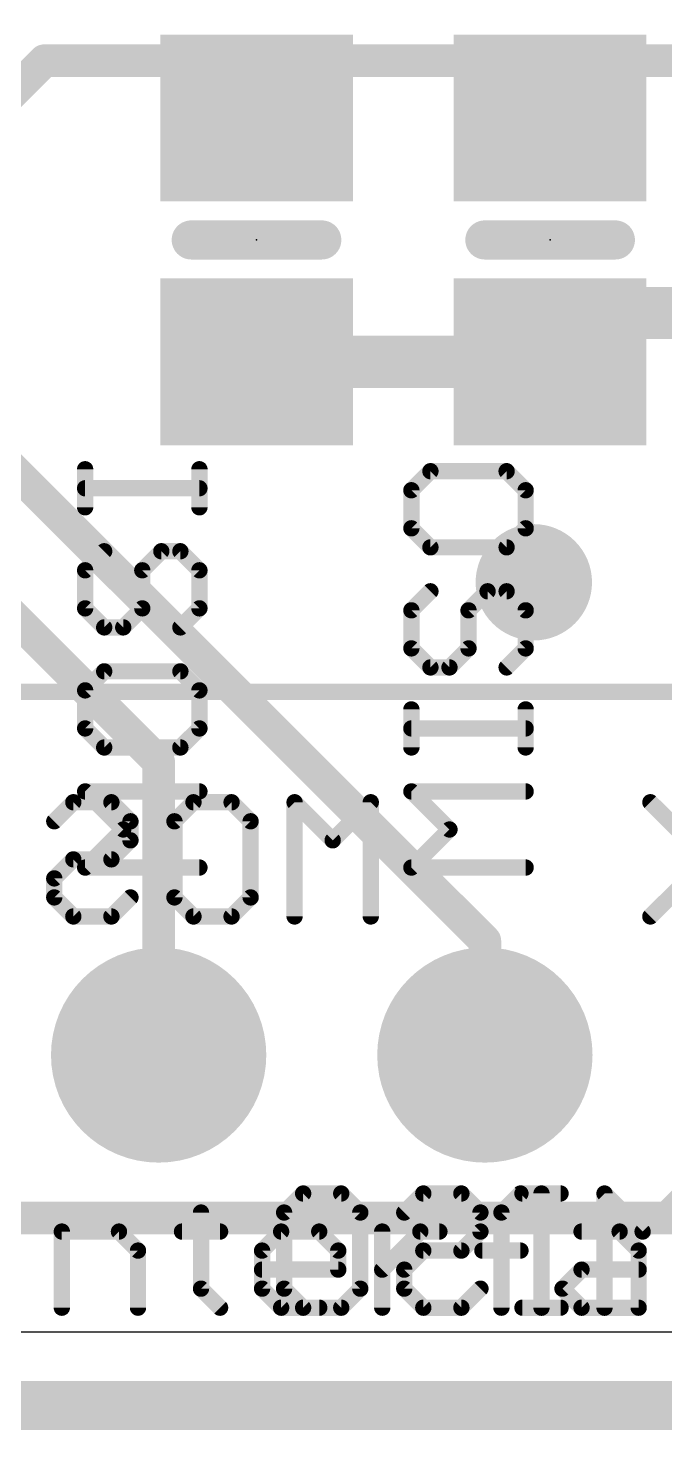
# Model space of a CAD drawing. Extents: x -0.6 to 62.7, y -0.8 to 53.6.
# Drawn here: x 41.4 to 46.36, y -0.76 to 10.16 of the extents above; entities that cross this region are included whole.
import ezdxf

# ---------------------------------------------------------------- set-up
doc = ezdxf.new("R2010")
doc.units = 0
for name, color, linetype in [('1', 12, 'CONTINUOUS'), ('16', 132, 'CONTINUOUS'), ('17', 110, 'CONTINUOUS'), ('18', 110, 'CONTINUOUS'), ('20', 53, 'CONTINUOUS'), ('21', 40, 'CONTINUOUS'), ('22', 6, 'CONTINUOUS'), ('23', 40, 'CONTINUOUS')]:
    doc.layers.add(name, color=color, linetype=linetype)

# ---------------------------------------------------------------- blocks, each defined once
blk = doc.blocks.new('RECT')
blk.add_solid([(-0.5, -0.5), (0.5, -0.5), (-0.5, 0.5), (0.5, 0.5)])
blk = doc.blocks.new('ROUNDP')
at = {"const_width": 0.5}
blk.add_lwpolyline([(0, -0.25, 1), (0, 0.25, 1), (0, -0.25)], format="xyb", dxfattribs=at)
blk = doc.blocks.new('ROUNDV')
at = {"const_width": 0.5}
blk.add_lwpolyline([(0, -0.25, 1), (0, 0.25, 1), (0, -0.25)], format="xyb", dxfattribs=at)

msp = doc.modelspace()

# ---------------------------------------------------------------- linework, layer by layer
at = {"layer": '1'}
for points, const_width in [([(44.958, 3.048), (37.973, 10.033)], 0.254), ([(42.418, 4.445), (37.465, 9.398)], 0.254), ([(45.466, 7.559), (45.847, 7.94)], 0.4064), ([(45.847, 7.94), (46.99, 7.94)], 0.4064), ([(43.18, 7.559), (45.466, 7.559)], 0.4064), ([(42.418, 2.159), (42.418, 4.445)], 0.254), ([(44.958, 2.159), (44.958, 3.048)], 0.254), ([(36.703, 0.889), (51.562, 0.889)], 0.254), ([(-0.508, -0.508), (62.611, -0.508)], 0.254)]:
    msp.add_lwpolyline(points, dxfattribs=dict(at, const_width=const_width))
for points, const_width in [([(45.847, 8.0416, 1), (45.847, 7.8384)], 0.2032), ([(45.9188, 7.8682, 1), (45.7752, 8.0118)], 0.2032), ([(43.18, 7.6606, 1), (43.18, 7.4574)], 0.2032), ([(45.466, 7.4574, 1), (45.466, 7.6606)], 0.2032), ([(45.3942, 7.6308, 1), (45.5378, 7.4872)], 0.2032), ([(42.4815, 4.445, 1), (42.3545, 4.445)], 0.127), ([(42.3731, 4.4001, 1), (42.4629, 4.4899)], 0.127), ([(45.0215, 3.048, 1), (44.8945, 3.048)], 0.127), ([(44.9131, 3.0031, 1), (45.0029, 3.0929)], 0.127), ([(42.3545, 2.159, 1), (42.4815, 2.159)], 0.127), ([(44.8945, 2.159, 1), (45.0215, 2.159)], 0.127)]:
    msp.add_lwpolyline(points, format="xyb", dxfattribs=dict(at, const_width=const_width))
at = {"layer": '16', "const_width": 0.254}
for points in [[(39.878, 8.255), (41.529, 9.906)], [(41.529, 9.906), (48.514, 9.906)], [(-0.508, -0.635), (62.611, -0.635)]]:
    msp.add_lwpolyline(points, dxfattribs=at)
at = {"layer": '16', "const_width": 0.127}
for points in [[(41.529, 9.9695, 1), (41.529, 9.8425)], [(41.5739, 9.8611, 1), (41.4841, 9.9509)]]:
    msp.add_lwpolyline(points, format="xyb", dxfattribs=at)
at = {"layer": '20'}
msp.add_line((59.69, 0), (2.54, 0), dxfattribs=at)
at = {"layer": '21'}
for points, const_width in [([(42.672, 8.509), (43.688, 8.509)], 0.3048), ([(44.958, 8.509), (45.974, 8.509)], 0.3048), ([(41.8457, 6.4261), (41.8457, 6.7226)], 0.127), ([(42.7355, 6.4261), (42.7355, 6.7226)], 0.127), ([(44.534, 6.7074), (44.3857, 6.5591)], 0.127), ([(45.1272, 6.7074), (44.534, 6.7074)], 0.127), ([(45.2755, 6.5591), (45.1272, 6.7074)], 0.127), ([(42.7355, 6.5743), (41.8457, 6.5743)], 0.127), ([(44.3857, 6.5591), (44.3857, 6.2625)], 0.127), ([(45.2755, 6.2625), (45.2755, 6.5591)], 0.127), ([(44.3857, 6.2625), (44.534, 6.1142)], 0.127), ([(45.1272, 6.1142), (45.2755, 6.2625)], 0.127), ([(41.994, 6.0837), (41.8457, 5.9354)], 0.127), ([(42.2906, 5.9354), (42.4389, 6.0837)], 0.127), ([(42.4389, 6.0837), (42.5872, 6.0837)], 0.127), ([(42.5872, 6.0837), (42.7355, 5.9354)], 0.127), ([(44.534, 6.1142), (45.1272, 6.1142)], 0.127), ([(41.8457, 5.9354), (41.8457, 5.6388)], 0.127), ([(42.2906, 5.6388), (42.2906, 5.9354)], 0.127), ([(42.7355, 5.9354), (42.7355, 5.6388)], 0.127), ([(44.534, 5.7719), (44.3857, 5.6236)], 0.127), ([(44.8306, 5.6236), (44.9789, 5.7719)], 0.127), ([(44.9789, 5.7719), (45.1272, 5.7719)], 0.127), ([(45.1272, 5.7719), (45.2755, 5.6236)], 0.127), ([(41.8457, 5.6388), (41.994, 5.4905)], 0.127), ([(42.1423, 5.4905), (42.2906, 5.6388)], 0.127), ([(42.7355, 5.6388), (42.5872, 5.4905)], 0.127), ([(44.3857, 5.6236), (44.3857, 5.327)], 0.127), ([(44.8306, 5.327), (44.8306, 5.6236)], 0.127), ([(45.2755, 5.6236), (45.2755, 5.327)], 0.127), ([(41.994, 5.4905), (42.1423, 5.4905)], 0.127), ([(44.3857, 5.327), (44.534, 5.1787)], 0.127), ([(44.6823, 5.1787), (44.8306, 5.327)], 0.127), ([(45.2755, 5.327), (45.1272, 5.1787)], 0.127), ([(41.994, 5.1482), (41.8457, 4.9999)], 0.127), ([(42.5872, 5.1482), (41.994, 5.1482)], 0.127), ([(42.7355, 4.9999), (42.5872, 5.1482)], 0.127), ([(44.534, 5.1787), (44.6823, 5.1787)], 0.127), ([(41.8457, 4.9999), (41.8457, 4.7033)], 0.127), ([(42.7355, 4.7033), (42.7355, 4.9999)], 0.127), ([(44.3857, 4.555), (44.3857, 4.8516)], 0.127), ([(45.2755, 4.555), (45.2755, 4.8516)], 0.127), ([(41.8457, 4.7033), (41.994, 4.555)], 0.127), ([(42.5872, 4.555), (42.7355, 4.7033)], 0.127), ([(45.2755, 4.7033), (44.3857, 4.7033)], 0.127), ([(41.994, 4.555), (42.5872, 4.555)], 0.127), ([(42.1423, 3.9161), (41.8457, 4.2127)], 0.127), ([(41.8457, 4.2127), (42.7355, 4.2127)], 0.127), ([(44.6823, 3.9161), (44.3857, 4.2127)], 0.127), ([(44.3857, 4.2127), (45.2755, 4.2127)], 0.127), ([(41.8457, 3.6195), (42.1423, 3.9161)], 0.127), ([(44.3857, 3.6195), (44.6823, 3.9161)], 0.127), ([(42.7355, 3.6195), (41.8457, 3.6195)], 0.127), ([(45.2755, 3.6195), (44.3857, 3.6195)], 0.127), ([(45.0868, 0.932), (45.2351, 1.0803)], 0.127), ([(42.748, 0.932), (42.748, 0.3388)], 0.127), ([(45.0868, 0.1905), (45.0868, 0.932)], 0.127), ([(41.6642, 0.1905), (41.6642, 0.7837)], 0.127), ([(41.6642, 0.7837), (42.1091, 0.7837)], 0.127), ([(42.1091, 0.7837), (42.2573, 0.6354)], 0.127), ([(42.5997, 0.7837), (42.8963, 0.7837)], 0.127), ([(43.2234, 0.6354), (43.3717, 0.7837)], 0.127), ([(43.3717, 0.7837), (43.6683, 0.7837)], 0.127), ([(43.6683, 0.7837), (43.8165, 0.6354)], 0.127), ([(44.1589, 0.1905), (44.1589, 0.7837)], 0.127), ([(44.1589, 0.4871), (44.4555, 0.7837)], 0.127), ([(44.4555, 0.7837), (44.6038, 0.7837)], 0.127), ([(45.7105, 0.7837), (46.007, 0.7837)], 0.127), ([(46.007, 0.7837), (46.1553, 0.6354)], 0.127), ([(42.2573, 0.6354), (42.2573, 0.1905)], 0.127), ([(43.2234, 0.3388), (43.2234, 0.6354)], 0.127), ([(43.8165, 0.6354), (43.8165, 0.4871)], 0.127), ([(44.9385, 0.6354), (45.2351, 0.6354)], 0.127), ([(46.1553, 0.6354), (46.1553, 0.1905)], 0.127), ([(43.8165, 0.4871), (43.2234, 0.4871)], 0.127), ([(45.5622, 0.3388), (45.7105, 0.4871)], 0.127), ([(45.7105, 0.4871), (46.1553, 0.4871)], 0.127), ([(42.748, 0.3388), (42.8963, 0.1905)], 0.127), ([(43.3717, 0.1905), (43.2234, 0.3388)], 0.127), ([(45.7105, 0.1905), (45.5622, 0.3388)], 0.127), ([(43.6683, 0.1905), (43.3717, 0.1905)], 0.127), ([(46.1553, 0.1905), (45.7105, 0.1905)], 0.127)]:
    msp.add_lwpolyline(points, dxfattribs=dict(at, const_width=const_width))
for points, const_width in [([(42.672, 8.5852, 1), (42.672, 8.4328)], 0.1524), ([(43.688, 8.4328, 1), (43.688, 8.5852)], 0.1524), ([(44.958, 8.5852, 1), (44.958, 8.4328)], 0.1524), ([(45.974, 8.4328, 1), (45.974, 8.5852)], 0.1524), ([(41.8775, 6.7226, 1), (41.814, 6.7226)], 0.0635), ([(42.7673, 6.7226, 1), (42.7037, 6.7226)], 0.0635), ([(44.534, 6.7391, 1), (44.534, 6.6756)], 0.0635), ([(44.5565, 6.6849, 1), (44.5116, 6.7298)], 0.0635), ([(45.1497, 6.7298, 1), (45.1048, 6.6849)], 0.0635), ([(45.1272, 6.6756, 1), (45.1272, 6.7391)], 0.0635), ([(41.8457, 6.6061, 1), (41.8457, 6.5426)], 0.0635), ([(42.7355, 6.5426, 1), (42.7355, 6.6061)], 0.0635), ([(44.4175, 6.5591, 1), (44.354, 6.5591)], 0.0635), ([(44.3633, 6.5815, 1), (44.4082, 6.5366)], 0.0635), ([(45.3073, 6.5591, 1), (45.2437, 6.5591)], 0.0635), ([(45.253, 6.5366, 1), (45.298, 6.5815)], 0.0635), ([(41.814, 6.4261, 1), (41.8775, 6.4261)], 0.0635), ([(42.7037, 6.4261, 1), (42.7673, 6.4261)], 0.0635), ([(44.354, 6.2625, 1), (44.4175, 6.2625)], 0.0635), ([(44.4082, 6.285, 1), (44.3633, 6.2401)], 0.0635), ([(45.2437, 6.2625, 1), (45.3073, 6.2625)], 0.0635), ([(45.298, 6.2401, 1), (45.253, 6.285)], 0.0635), ([(42.0165, 6.0613, 1), (41.9716, 6.1062)], 0.0635), ([(42.4389, 6.1155, 1), (42.4389, 6.052)], 0.0635), ([(42.4614, 6.0613, 1), (42.4165, 6.1062)], 0.0635), ([(42.6097, 6.1062, 1), (42.5648, 6.0613)], 0.0635), ([(42.5872, 6.052, 1), (42.5872, 6.1155)], 0.0635), ([(44.534, 6.146, 1), (44.534, 6.0825)], 0.0635), ([(44.5116, 6.0918, 1), (44.5565, 6.1367)], 0.0635), ([(45.1048, 6.1367, 1), (45.1497, 6.0918)], 0.0635), ([(45.1272, 6.0825, 1), (45.1272, 6.146)], 0.0635), ([(41.8775, 5.9354, 1), (41.814, 5.9354)], 0.0635), ([(41.8233, 5.9579, 1), (41.8682, 5.913)], 0.0635), ([(42.3224, 5.9354, 1), (42.2589, 5.9354)], 0.0635), ([(42.2682, 5.9579, 1), (42.3131, 5.913)], 0.0635), ([(42.7673, 5.9354, 1), (42.7037, 5.9354)], 0.0635), ([(42.713, 5.913, 1), (42.758, 5.9579)], 0.0635), ([(44.5565, 5.7494, 1), (44.5116, 5.7943)], 0.0635), ([(44.9789, 5.8036, 1), (44.9789, 5.7401)], 0.0635), ([(45.0014, 5.7494, 1), (44.9565, 5.7943)], 0.0635), ([(45.1497, 5.7943, 1), (45.1048, 5.7494)], 0.0635), ([(45.1272, 5.7401, 1), (45.1272, 5.8036)], 0.0635), ([(41.8682, 5.6613, 1), (41.8233, 5.6164)], 0.0635), ([(42.3131, 5.6164, 1), (42.2682, 5.6613)], 0.0635), ([(42.758, 5.6164, 1), (42.713, 5.6613)], 0.0635), ([(44.4175, 5.6236, 1), (44.354, 5.6236)], 0.0635), ([(44.8624, 5.6236, 1), (44.7989, 5.6236)], 0.0635), ([(45.3073, 5.6236, 1), (45.2437, 5.6236)], 0.0635), ([(41.814, 5.6388, 1), (41.8775, 5.6388)], 0.0635), ([(42.2589, 5.6388, 1), (42.3224, 5.6388)], 0.0635), ([(42.7037, 5.6388, 1), (42.7673, 5.6388)], 0.0635), ([(44.3633, 5.646, 1), (44.4082, 5.6011)], 0.0635), ([(44.8082, 5.646, 1), (44.8531, 5.6011)], 0.0635), ([(45.253, 5.6011, 1), (45.298, 5.646)], 0.0635), ([(41.994, 5.5223, 1), (41.994, 5.4588)], 0.0635), ([(41.9716, 5.4681, 1), (42.0165, 5.513)], 0.0635), ([(42.1199, 5.513, 1), (42.1648, 5.4681)], 0.0635), ([(42.1423, 5.4588, 1), (42.1423, 5.5223)], 0.0635), ([(42.5648, 5.513, 1), (42.6097, 5.4681)], 0.0635), ([(44.354, 5.327, 1), (44.4175, 5.327)], 0.0635), ([(44.4082, 5.3494, 1), (44.3633, 5.3045)], 0.0635), ([(44.7989, 5.327, 1), (44.8624, 5.327)], 0.0635), ([(44.8531, 5.3045, 1), (44.8082, 5.3494)], 0.0635), ([(45.2437, 5.327, 1), (45.3073, 5.327)], 0.0635), ([(45.298, 5.3045, 1), (45.253, 5.3494)], 0.0635), ([(41.994, 5.1799, 1), (41.994, 5.1164)], 0.0635), ([(42.0165, 5.1257, 1), (41.9716, 5.1706)], 0.0635), ([(42.6097, 5.1706, 1), (42.5648, 5.1257)], 0.0635), ([(42.5872, 5.1164, 1), (42.5872, 5.1799)], 0.0635), ([(44.534, 5.2104, 1), (44.534, 5.1469)], 0.0635), ([(44.5116, 5.1562, 1), (44.5565, 5.2011)], 0.0635), ([(44.6599, 5.2011, 1), (44.7048, 5.1562)], 0.0635), ([(44.6823, 5.1469, 1), (44.6823, 5.2104)], 0.0635), ([(45.1048, 5.2011, 1), (45.1497, 5.1562)], 0.0635), ([(41.8775, 4.9999, 1), (41.814, 4.9999)], 0.0635), ([(41.8233, 5.0223, 1), (41.8682, 4.9774)], 0.0635), ([(42.7673, 4.9999, 1), (42.7037, 4.9999)], 0.0635), ([(42.713, 4.9774, 1), (42.758, 5.0223)], 0.0635), ([(44.4175, 4.8516, 1), (44.354, 4.8516)], 0.0635), ([(45.3073, 4.8516, 1), (45.2437, 4.8516)], 0.0635), ([(41.814, 4.7033, 1), (41.8775, 4.7033)], 0.0635), ([(41.8682, 4.7258, 1), (41.8233, 4.6809)], 0.0635), ([(42.7037, 4.7033, 1), (42.7673, 4.7033)], 0.0635), ([(42.758, 4.6809, 1), (42.713, 4.7258)], 0.0635), ([(44.3857, 4.7351, 1), (44.3857, 4.6716)], 0.0635), ([(45.2755, 4.6716, 1), (45.2755, 4.7351)], 0.0635), ([(41.994, 4.5868, 1), (41.994, 4.5233)], 0.0635), ([(41.9716, 4.5326, 1), (42.0165, 4.5775)], 0.0635), ([(42.5648, 4.5775, 1), (42.6097, 4.5326)], 0.0635), ([(42.5872, 4.5233, 1), (42.5872, 4.5868)], 0.0635), ([(44.354, 4.555, 1), (44.4175, 4.555)], 0.0635), ([(45.2437, 4.555, 1), (45.3073, 4.555)], 0.0635), ([(41.8457, 4.2444, 1), (41.8457, 4.1809)], 0.0635), ([(41.8682, 4.2351, 1), (41.8233, 4.1902)], 0.0635), ([(42.7355, 4.1809, 1), (42.7355, 4.2444)], 0.0635), ([(44.3857, 4.2444, 1), (44.3857, 4.1809)], 0.0635), ([(44.4082, 4.2351, 1), (44.3633, 4.1902)], 0.0635), ([(45.2755, 4.1809, 1), (45.2755, 4.2444)], 0.0635), ([(42.1648, 3.8936, 1), (42.1199, 3.9385)], 0.0635), ([(42.1199, 3.8936, 1), (42.1648, 3.9385)], 0.0635), ([(44.7048, 3.8936, 1), (44.6599, 3.9385)], 0.0635), ([(44.6599, 3.8936, 1), (44.7048, 3.9385)], 0.0635), ([(41.8457, 3.6513, 1), (41.8457, 3.5878)], 0.0635), ([(41.8233, 3.642, 1), (41.8682, 3.597)], 0.0635), ([(42.7355, 3.5878, 1), (42.7355, 3.6513)], 0.0635), ([(44.3857, 3.6513, 1), (44.3857, 3.5878)], 0.0635), ([(44.3633, 3.642, 1), (44.4082, 3.597)], 0.0635), ([(45.2755, 3.5878, 1), (45.2755, 3.6513)], 0.0635), ([(45.2575, 1.0578, 1), (45.2126, 1.1027)], 0.0635), ([(42.7797, 0.932, 1), (42.7162, 0.932)], 0.0635), ([(45.1185, 0.932, 1), (45.055, 0.932)], 0.0635), ([(45.0643, 0.9544, 1), (45.1092, 0.9095)], 0.0635), ([(41.6959, 0.7837, 1), (41.6324, 0.7837)], 0.0635), ([(41.6642, 0.8154, 1), (41.6642, 0.7519)], 0.0635), ([(42.1315, 0.8061, 1), (42.0866, 0.7612)], 0.0635), ([(42.1091, 0.7519, 1), (42.1091, 0.8154)], 0.0635), ([(42.5997, 0.8154, 1), (42.5997, 0.7519)], 0.0635), ([(42.8963, 0.7519, 1), (42.8963, 0.8154)], 0.0635), ([(43.3717, 0.8154, 1), (43.3717, 0.7519)], 0.0635), ([(43.3941, 0.7612, 1), (43.3492, 0.8061)], 0.0635), ([(43.6907, 0.8061, 1), (43.6458, 0.7612)], 0.0635), ([(43.6683, 0.7519, 1), (43.6683, 0.8154)], 0.0635), ([(44.1906, 0.7837, 1), (44.1271, 0.7837)], 0.0635), ([(44.4555, 0.8154, 1), (44.4555, 0.7519)], 0.0635), ([(44.4779, 0.7612, 1), (44.433, 0.8061)], 0.0635), ([(44.6038, 0.7519, 1), (44.6038, 0.8154)], 0.0635), ([(45.7105, 0.8154, 1), (45.7105, 0.7519)], 0.0635), ([(46.0295, 0.8061, 1), (45.9846, 0.7612)], 0.0635), ([(46.007, 0.7519, 1), (46.007, 0.8154)], 0.0635), ([(42.2891, 0.6354, 1), (42.2256, 0.6354)], 0.0635), ([(42.2349, 0.6129, 1), (42.2798, 0.6578)], 0.0635), ([(43.2551, 0.6354, 1), (43.1916, 0.6354)], 0.0635), ([(43.2009, 0.6578, 1), (43.2458, 0.6129)], 0.0635), ([(43.8483, 0.6354, 1), (43.7848, 0.6354)], 0.0635), ([(43.7941, 0.6129, 1), (43.839, 0.6578)], 0.0635), ([(44.9385, 0.6671, 1), (44.9385, 0.6036)], 0.0635), ([(45.2351, 0.6036, 1), (45.2351, 0.6671)], 0.0635), ([(46.1871, 0.6354, 1), (46.1236, 0.6354)], 0.0635), ([(46.1329, 0.6129, 1), (46.1778, 0.6578)], 0.0635), ([(43.2234, 0.5188, 1), (43.2234, 0.4553)], 0.0635), ([(43.8165, 0.4553, 1), (43.8165, 0.5188)], 0.0635), ([(45.7105, 0.5188, 1), (45.7105, 0.4553)], 0.0635), ([(45.7329, 0.4646, 1), (45.688, 0.5095)], 0.0635), ([(46.1553, 0.4553, 1), (46.1553, 0.5188)], 0.0635), ([(43.7848, 0.4871, 1), (43.8483, 0.4871)], 0.0635), ([(44.1364, 0.5095, 1), (44.1813, 0.4646)], 0.0635), ([(42.7162, 0.3388, 1), (42.7797, 0.3388)], 0.0635), ([(42.7704, 0.3612, 1), (42.7255, 0.3163)], 0.0635), ([(43.1916, 0.3388, 1), (43.2551, 0.3388)], 0.0635), ([(43.2458, 0.3612, 1), (43.2009, 0.3163)], 0.0635), ([(45.5846, 0.3612, 1), (45.5397, 0.3163)], 0.0635), ([(45.5397, 0.3612, 1), (45.5846, 0.3163)], 0.0635), ([(41.6324, 0.1905, 1), (41.6959, 0.1905)], 0.0635), ([(42.2256, 0.1905, 1), (42.2891, 0.1905)], 0.0635), ([(42.8738, 0.168, 1), (42.9187, 0.213)], 0.0635), ([(43.3717, 0.2223, 1), (43.3717, 0.1588)], 0.0635), ([(43.3492, 0.168, 1), (43.3941, 0.213)], 0.0635), ([(43.6683, 0.1588, 1), (43.6683, 0.2223)], 0.0635), ([(44.1271, 0.1905, 1), (44.1906, 0.1905)], 0.0635), ([(45.055, 0.1905, 1), (45.1185, 0.1905)], 0.0635), ([(45.7105, 0.2223, 1), (45.7105, 0.1588)], 0.0635), ([(45.688, 0.168, 1), (45.7329, 0.213)], 0.0635), ([(46.1236, 0.1905, 1), (46.1871, 0.1905)], 0.0635), ([(46.1553, 0.1588, 1), (46.1553, 0.2223)], 0.0635)]:
    msp.add_lwpolyline(points, format="xyb", dxfattribs=dict(at, const_width=const_width))
at = {"layer": '22', "const_width": 0.127}
for points in [[(1.182, 4.989), (61.182, 4.989)], [(41.6054, 3.98), (41.7537, 4.1283)], [(41.7537, 4.1283), (42.0503, 4.1283)], [(42.0503, 4.1283), (42.1986, 3.98)], [(42.5409, 3.98), (42.6892, 4.1283)], [(42.6892, 4.1283), (42.9858, 4.1283)], [(42.9858, 4.1283), (43.1341, 3.98)], [(43.773, 3.8317), (43.4764, 4.1283)], [(43.4764, 4.1283), (43.4764, 3.2385)], [(44.0696, 4.1283), (43.773, 3.8317)], [(44.0696, 3.2385), (44.0696, 4.1283)], [(46.8397, 3.5351), (46.2466, 4.1283)], [(42.1986, 3.98), (42.1986, 3.8317)], [(42.5409, 3.3868), (42.5409, 3.98)], [(43.1341, 3.98), (43.1341, 3.3868)], [(42.1986, 3.8317), (42.0503, 3.6834)], [(41.7537, 3.6834), (41.6054, 3.5351)], [(42.0503, 3.6834), (41.7537, 3.6834)], [(46.6915, 3.6834), (46.2466, 3.2385)], [(41.6054, 3.5351), (41.6054, 3.3868)], [(41.6054, 3.3868), (41.7537, 3.2385)], [(42.0503, 3.2385), (42.1986, 3.3868)], [(42.6892, 3.2385), (42.5409, 3.3868)], [(43.1341, 3.3868), (42.9858, 3.2385)], [(41.7537, 3.2385), (42.0503, 3.2385)], [(42.9858, 3.2385), (42.6892, 3.2385)], [(43.3947, 0.932), (43.543, 1.0803)], [(43.543, 1.0803), (43.8396, 1.0803)], [(43.8396, 1.0803), (43.9879, 0.932)], [(44.3302, 0.932), (44.4785, 1.0803)], [(44.4785, 1.0803), (44.7751, 1.0803)], [(44.7751, 1.0803), (44.9234, 0.932)], [(45.5471, 1.0803), (45.2505, 1.0803)], [(45.3988, 0.1905), (45.3988, 1.0803)], [(46.186, 0.7837), (45.8894, 1.0803)], [(45.8894, 1.0803), (45.8894, 0.1905)], [(46.4826, 1.0803), (46.186, 0.7837)], [(43.3947, 0.3388), (43.3947, 0.932)], [(43.9879, 0.932), (43.9879, 0.3388)], [(44.9234, 0.932), (44.9234, 0.7837)], [(44.9234, 0.7837), (44.7751, 0.6354)], [(44.4785, 0.6354), (44.3302, 0.4871)], [(44.7751, 0.6354), (44.4785, 0.6354)], [(44.3302, 0.4871), (44.3302, 0.3388)], [(43.543, 0.1905), (43.3947, 0.3388)], [(43.9879, 0.3388), (43.8396, 0.1905)], [(44.3302, 0.3388), (44.4785, 0.1905)], [(44.7751, 0.1905), (44.9234, 0.3388)], [(43.8396, 0.1905), (43.543, 0.1905)], [(44.4785, 0.1905), (44.7751, 0.1905)], [(45.5471, 0.1905), (45.2505, 0.1905)]]:
    msp.add_lwpolyline(points, dxfattribs=at)
at = {"layer": '22', "const_width": 0.0635}
for points in [[(41.7537, 4.16, 1), (41.7537, 4.0965)], [(41.7762, 4.1058, 1), (41.7313, 4.1507)], [(42.0727, 4.1507, 1), (42.0278, 4.1058)], [(42.0503, 4.0965, 1), (42.0503, 4.16)], [(42.6892, 4.16, 1), (42.6892, 4.0965)], [(42.7117, 4.1058, 1), (42.6668, 4.1507)], [(43.0083, 4.1507, 1), (42.9634, 4.1058)], [(42.9858, 4.0965, 1), (42.9858, 4.16)], [(43.5082, 4.1283, 1), (43.4447, 4.1283)], [(43.4989, 4.1507, 1), (43.454, 4.1058)], [(44.1014, 4.1283, 1), (44.0379, 4.1283)], [(44.0921, 4.1058, 1), (44.0472, 4.1507)], [(46.269, 4.1507, 1), (46.2241, 4.1058)], [(42.2303, 3.98, 1), (42.1668, 3.98)], [(42.5727, 3.98, 1), (42.5092, 3.98)], [(43.1659, 3.98, 1), (43.1024, 3.98)], [(41.583, 4.0024, 1), (41.6279, 3.9575)], [(42.1761, 3.9575, 1), (42.221, 4.0024)], [(42.5185, 4.0024, 1), (42.5634, 3.9575)], [(43.1116, 3.9575, 1), (43.1566, 4.0024)], [(42.1668, 3.8317, 1), (42.2303, 3.8317)], [(42.221, 3.8092, 1), (42.1761, 3.8541)], [(43.7506, 3.8541, 1), (43.7955, 3.8092)], [(43.7506, 3.8092, 1), (43.7955, 3.8541)], [(41.7537, 3.7151, 1), (41.7537, 3.6516)], [(41.7762, 3.6609, 1), (41.7313, 3.7058)], [(42.0278, 3.7058, 1), (42.0727, 3.6609)], [(42.0503, 3.6516, 1), (42.0503, 3.7151)], [(41.6372, 3.5351, 1), (41.5737, 3.5351)], [(41.583, 3.5575, 1), (41.6279, 3.5126)], [(41.5737, 3.3868, 1), (41.6372, 3.3868)], [(41.6279, 3.4092, 1), (41.583, 3.3643)], [(42.221, 3.3643, 1), (42.1761, 3.4092)], [(42.5092, 3.3868, 1), (42.5727, 3.3868)], [(42.5634, 3.4092, 1), (42.5185, 3.3643)], [(43.1024, 3.3868, 1), (43.1659, 3.3868)], [(43.1566, 3.3643, 1), (43.1116, 3.4092)], [(41.7537, 3.2703, 1), (41.7537, 3.2067)], [(41.7313, 3.216, 1), (41.7762, 3.261)], [(42.0278, 3.261, 1), (42.0727, 3.216)], [(42.0503, 3.2067, 1), (42.0503, 3.2703)], [(42.6892, 3.2703, 1), (42.6892, 3.2067)], [(42.6668, 3.216, 1), (42.7117, 3.261)], [(42.9634, 3.261, 1), (43.0083, 3.216)], [(42.9858, 3.2067, 1), (42.9858, 3.2703)], [(46.2241, 3.261, 1), (46.269, 3.216)], [(43.4447, 3.2385, 1), (43.5082, 3.2385)], [(44.0379, 3.2385, 1), (44.1014, 3.2385)], [(43.543, 1.112, 1), (43.543, 1.0485)], [(43.5655, 1.0578, 1), (43.5206, 1.1027)], [(43.8621, 1.1027, 1), (43.8172, 1.0578)], [(43.8396, 1.0485, 1), (43.8396, 1.112)], [(44.4785, 1.112, 1), (44.4785, 1.0485)], [(44.501, 1.0578, 1), (44.4561, 1.1027)], [(44.7976, 1.1027, 1), (44.7527, 1.0578)], [(44.7751, 1.0485, 1), (44.7751, 1.112)], [(45.2505, 1.112, 1), (45.2505, 1.0485)], [(45.4306, 1.0803, 1), (45.3671, 1.0803)], [(45.5471, 1.0485, 1), (45.5471, 1.112)], [(45.9212, 1.0803, 1), (45.8577, 1.0803)], [(45.9119, 1.1027, 1), (45.867, 1.0578)], [(43.4265, 0.932, 1), (43.363, 0.932)], [(43.3723, 0.9544, 1), (43.4172, 0.9095)], [(44.0197, 0.932, 1), (43.9562, 0.932)], [(43.9655, 0.9095, 1), (44.0104, 0.9544)], [(44.3078, 0.9544, 1), (44.3527, 0.9095)], [(44.9552, 0.932, 1), (44.8917, 0.932)], [(44.901, 0.9095, 1), (44.9459, 0.9544)], [(44.8917, 0.7837, 1), (44.9552, 0.7837)], [(44.9459, 0.7612, 1), (44.901, 0.8061)], [(46.1636, 0.8061, 1), (46.2085, 0.7612)], [(46.1636, 0.7612, 1), (46.2085, 0.8061)], [(44.4785, 0.6671, 1), (44.4785, 0.6036)], [(44.501, 0.6129, 1), (44.4561, 0.6578)], [(44.7527, 0.6578, 1), (44.7976, 0.6129)], [(44.7751, 0.6036, 1), (44.7751, 0.6671)], [(44.362, 0.4871, 1), (44.2985, 0.4871)], [(44.3078, 0.5095, 1), (44.3527, 0.4646)], [(43.363, 0.3388, 1), (43.4265, 0.3388)], [(43.4172, 0.3612, 1), (43.3723, 0.3163)], [(43.9562, 0.3388, 1), (44.0197, 0.3388)], [(44.0104, 0.3163, 1), (43.9655, 0.3612)], [(44.2985, 0.3388, 1), (44.362, 0.3388)], [(44.3527, 0.3612, 1), (44.3078, 0.3163)], [(44.9459, 0.3163, 1), (44.901, 0.3612)], [(43.543, 0.2223, 1), (43.543, 0.1588)], [(43.5206, 0.168, 1), (43.5655, 0.213)], [(43.8172, 0.213, 1), (43.8621, 0.168)], [(43.8396, 0.1588, 1), (43.8396, 0.2223)], [(44.4785, 0.2223, 1), (44.4785, 0.1588)], [(44.4561, 0.168, 1), (44.501, 0.213)], [(44.7527, 0.213, 1), (44.7976, 0.168)], [(44.7751, 0.1588, 1), (44.7751, 0.2223)], [(45.2505, 0.2223, 1), (45.2505, 0.1588)], [(45.3671, 0.1905, 1), (45.4306, 0.1905)], [(45.5471, 0.1588, 1), (45.5471, 0.2223)], [(45.8577, 0.1905, 1), (45.9212, 0.1905)]]:
    msp.add_lwpolyline(points, format="xyb", dxfattribs=at)
at = {"layer": '23'}
for p in [(43.18, 8.509), (45.466, 8.509)]:
    msp.add_point(p, dxfattribs=at)

# ---------------------------------------------------------------- block references
at = {"layer": '1', "xscale": 1.3, "yscale": 1.5, "rotation": 90}
for p in [(43.18, 9.459), (45.466, 9.459), (43.18, 7.559), (45.466, 7.559)]:
    msp.add_blockref('RECT', p, dxfattribs=at)
at = {"layer": '17', "xscale": 1.6764, "yscale": 1.6764, "rotation": 270}
for p in [(42.418, 2.159), (42.418, 2.159), (44.958, 2.159), (44.958, 2.159)]:
    msp.add_blockref('ROUNDP', p, dxfattribs=at)
at = {"layer": '18', "xscale": 0.9064, "yscale": 0.9064}
msp.add_blockref('ROUNDV', (45.339, 5.842), dxfattribs=at)
msp.add_blockref('ROUNDV', (45.339, 5.842), dxfattribs=at)

doc.saveas('drawing.dxf')
